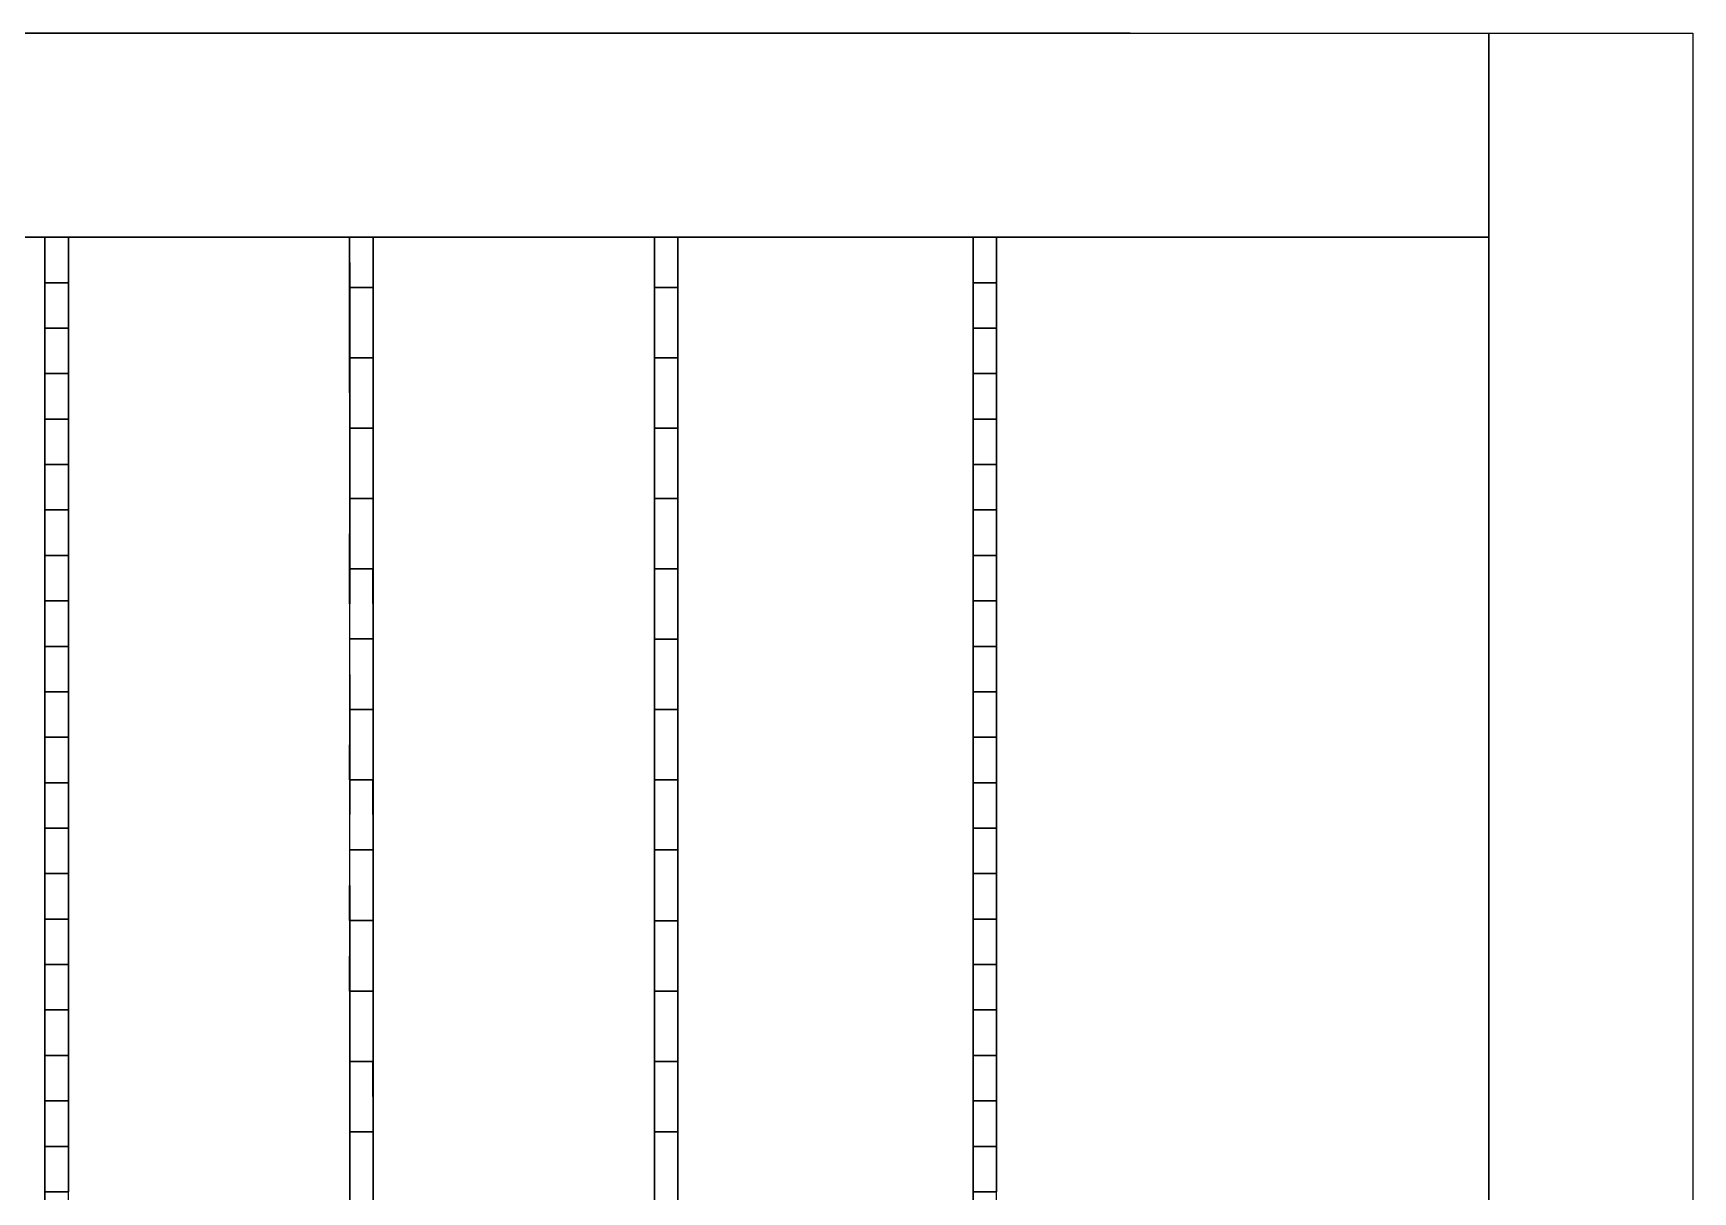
# Model space of a CAD drawing. Extents: x -275 to 275, y -495 to 1.
# Drawn here: x -79 to 275, y -247 to 0 of the extents above; entities that cross this region are included whole.
import ezdxf

# ---------------------------------------------------------------- set-up
doc = ezdxf.new("R2010")
doc.units = 0
doc.layers.add('BRANCO', color=7, linetype='CONTINUOUS')

msp = doc.modelspace()

# ---------------------------------------------------------------- linework, layer by layer
at = {"layer": 'BRANCO'}
for p, q in [((155.02, 0), (-124.98, 0)), ((-124.98, 0), (155.02, 0)), ((231.52, -495), (231.52, 0)), ((231.52, 0), (275.02, 0)), ((275.02, 0), (275.02, -495))]:
    msp.add_line(p, q, dxfattribs=at)
for points in [[(-231.52, 0), (231.52, 0), (231.52, -43.5), (-231.66, -43.5)], [(-231.52, 0), (231.52, 0), (231.52, -43.5), (-231.52, -43.5)], [(231.52, -495), (231.52, 0), (275.02, 0), (275.02, -495)], [(-231.66, -43.5), (-231.66, -43.5, -74), (231.52, -43.5, -74), (231.52, -43.5)], [(-231.48, -43.5, -74), (-231.48, -470, -74), (231.52, -470, -74), (231.52, -43.5, -74)], [(-76.48, -43.5, -24), (-76.48, -53.19, -21.85), (-76.48, -53.19, -74), (-76.48, -43.5, -74)], [(-71.48, -43.5, -24), (-76.48, -43.5, -24), (-76.48, -43.5, -74), (-71.48, -43.5, -74)], [(-71.48, -43.5, -24), (-76.48, -43.5, -24), (-76.48, -53.19, -21.85), (-71.48, -53.19, -21.85)], [(-76.48, -470, -74), (-71.48, -470, -74), (-71.48, -43.5, -74), (-76.48, -43.5, -74)], [(-71.48, -43.5, -24), (-71.48, -53.19, -21.85), (-71.48, -53.19, -74), (-71.48, -43.5, -74)], [(-6.49, -43.49, -74.02), (-6.49, -43.49, -24.02), (-11.49, -43.5, -24.02), (-11.49, -43.5, -74.02)], [(-11.48, -394.89, -74.02), (-6.48, -394.88, -74.02), (-6.49, -43.49, -74.02), (-11.49, -43.5, -74.02)], [(-6.48, -54.19, -21.19), (-6.5, -43.49, -24.02), (-11.49, -43.5, -24.02), (-11.48, -54.19, -21.19)], [(-11.49, -43.5, -24.02), (-11.48, -54.19, -21.19), (-11.49, -54.19, -74.02), (-11.49, -43.5, -74.02)], [(-6.49, -43.49, -24.02), (-6.48, -54.19, -21.19), (-6.49, -54.19, -74.02), (-6.49, -43.49, -74.02)], [(58.51, -43.5, -73.93), (58.51, -43.5, -23.93), (53.51, -43.51, -23.93), (53.51, -43.51, -73.93)], [(53.52, -394.9, -73.93), (58.52, -394.89, -73.93), (58.51, -43.5, -73.93), (53.51, -43.51, -73.93)], [(58.52, -54.2, -21.1), (58.5, -43.5, -23.93), (53.51, -43.5, -23.93), (53.52, -54.2, -21.1)], [(53.51, -43.51, -23.93), (53.52, -54.2, -21.1), (53.51, -54.2, -73.93), (53.51, -43.51, -73.93)], [(58.51, -43.5, -23.93), (58.52, -54.2, -21.1), (58.51, -54.2, -73.93), (58.51, -43.5, -73.93)], [(121.52, -43.5, -24), (121.52, -53.19, -21.84), (121.52, -53.19, -74), (121.52, -43.5, -74)], [(126.52, -43.5, -24), (121.52, -43.5, -24), (121.52, -43.5, -74), (126.52, -43.5, -74)], [(126.52, -43.5, -24), (121.52, -43.5, -24), (121.52, -53.19, -21.84), (126.52, -53.19, -21.84)], [(121.52, -470, -74), (126.52, -470, -74), (126.52, -43.5, -74), (121.52, -43.5, -74)], [(126.52, -43.5, -24), (126.52, -53.19, -21.84), (126.52, -53.19, -74), (126.52, -43.5, -74)], [(231.52, -43.5), (231.52, -470), (231.52, -470, -74), (231.52, -43.5, -74)], [(-76.48, -53.19, -21.85), (-76.48, -62.88, -19.8), (-76.48, -62.88, -74), (-76.48, -53.19, -74)], [(-71.48, -53.19, -21.85), (-76.48, -53.19, -21.85), (-76.48, -62.88, -19.8), (-71.48, -62.88, -19.8)], [(-71.48, -53.19, -21.85), (-71.48, -62.88, -19.8), (-71.48, -62.88, -74), (-71.48, -53.19, -74)], [(-11.48, -54.19, -21.19), (-11.48, -69.19, -17.53), (-11.49, -69.19, -74.02), (-11.49, -54.19, -74.02)], [(-6.48, -69.19, -17.53), (-6.5, -54.19, -21.19), (-11.48, -54.19, -21.19), (-11.48, -69.19, -17.53)], [(-6.48, -54.19, -21.19), (-6.48, -69.19, -17.53), (-6.49, -69.19, -74.02), (-6.49, -54.19, -74.02)], [(53.52, -54.2, -21.1), (53.52, -69.2, -17.44), (53.51, -69.2, -73.93), (53.51, -54.2, -73.93)], [(58.52, -69.2, -17.44), (58.5, -54.2, -21.1), (53.52, -54.2, -21.1), (53.52, -69.2, -17.44)], [(58.52, -54.2, -21.1), (58.52, -69.2, -17.44), (58.51, -69.2, -73.93), (58.51, -54.2, -73.93)], [(121.52, -53.19, -21.84), (121.52, -62.88, -19.79), (121.52, -62.88, -74), (121.52, -53.19, -74)], [(126.52, -53.19, -21.84), (121.52, -53.19, -21.84), (121.52, -62.88, -19.79), (126.52, -62.88, -19.79)], [(126.52, -53.19, -21.84), (126.52, -62.88, -19.79), (126.52, -62.88, -74), (126.52, -53.19, -74)], [(-76.48, -62.88, -19.8), (-76.48, -72.57, -17.85), (-76.48, -72.57, -74), (-76.48, -62.88, -74)], [(-71.48, -62.88, -19.8), (-76.48, -62.88, -19.8), (-76.48, -72.57, -17.85), (-71.48, -72.57, -17.85)], [(-71.48, -62.88, -19.8), (-71.48, -72.57, -17.85), (-71.48, -72.57, -74), (-71.48, -62.88, -74)], [(121.52, -62.88, -19.79), (121.52, -72.57, -17.84), (121.52, -72.57, -74), (121.52, -62.88, -74)], [(126.52, -62.88, -19.79), (121.52, -62.88, -19.79), (121.52, -72.57, -17.84), (126.52, -72.57, -17.84)], [(126.52, -62.88, -19.79), (126.52, -72.57, -17.84), (126.52, -72.57, -74), (126.52, -62.88, -74)], [(-11.48, -69.19, -17.53), (-11.48, -84.19, -14.24), (-11.48, -84.19, -74.02), (-11.49, -69.19, -74.02)], [(-6.48, -84.19, -14.24), (-6.5, -69.19, -17.53), (-11.48, -69.19, -17.53), (-11.48, -84.19, -14.24)], [(-6.48, -69.19, -17.53), (-6.48, -84.19, -14.24), (-6.48, -84.19, -74.02), (-6.49, -69.19, -74.02)], [(53.52, -69.2, -17.44), (53.52, -84.2, -14.15), (53.52, -84.2, -73.93), (53.51, -69.2, -73.93)], [(58.52, -84.2, -14.15), (58.5, -69.2, -17.44), (53.52, -69.2, -17.44), (53.52, -84.2, -14.15)], [(58.52, -69.2, -17.44), (58.52, -84.2, -14.15), (58.52, -84.2, -73.93), (58.51, -69.2, -73.93)], [(-76.48, -72.57, -17.85), (-76.48, -82.26, -16), (-76.48, -82.26, -74), (-76.48, -72.57, -74)], [(-71.48, -72.57, -17.85), (-76.48, -72.57, -17.85), (-76.48, -82.26, -16), (-71.48, -82.26, -16)], [(-71.48, -72.57, -17.85), (-71.48, -82.26, -16), (-71.48, -82.26, -74), (-71.48, -72.57, -74)], [(121.52, -72.57, -17.84), (121.52, -82.26, -16), (121.52, -82.26, -74), (121.52, -72.57, -74)], [(126.52, -72.57, -17.84), (121.52, -72.57, -17.84), (121.52, -82.26, -16), (126.52, -82.26, -16)], [(126.52, -72.57, -17.84), (126.52, -82.26, -16), (126.52, -82.26, -74), (126.52, -72.57, -74)], [(-76.48, -82.26, -16), (-76.48, -91.95, -14.26), (-76.48, -91.95, -74), (-76.48, -82.26, -74)], [(-71.48, -82.26, -16), (-76.48, -82.26, -16), (-76.48, -91.95, -14.26), (-71.48, -91.95, -14.26)], [(-71.48, -82.26, -16), (-71.48, -91.95, -14.26), (-71.48, -91.95, -74), (-71.48, -82.26, -74)], [(-11.48, -84.19, -14.24), (-11.48, -99.19, -11.31), (-11.48, -99.19, -74.02), (-11.48, -84.19, -74.02)], [(-6.48, -99.19, -11.31), (-6.5, -84.19, -14.24), (-11.48, -84.19, -14.24), (-11.48, -99.19, -11.31)], [(-6.48, -84.19, -14.24), (-6.48, -99.19, -11.31), (-6.48, -99.19, -74.02), (-6.48, -84.19, -74.02)], [(53.52, -84.2, -14.15), (53.52, -99.2, -11.22), (53.52, -99.2, -73.93), (53.52, -84.2, -73.93)], [(58.52, -99.2, -11.22), (58.5, -84.2, -14.15), (53.52, -84.2, -14.15), (53.52, -99.2, -11.22)], [(58.52, -84.2, -14.15), (58.52, -99.2, -11.22), (58.52, -99.2, -73.93), (58.52, -84.2, -73.93)], [(121.52, -82.26, -16), (121.52, -91.95, -14.26), (121.52, -91.95, -74), (121.52, -82.26, -74)], [(126.52, -82.26, -16), (121.52, -82.26, -16), (121.52, -91.95, -14.26), (126.52, -91.95, -14.26)], [(126.52, -82.26, -16), (126.52, -91.95, -14.26), (126.52, -91.95, -74), (126.52, -82.26, -74)], [(-76.48, -91.95, -14.26), (-76.48, -101.64, -12.62), (-76.48, -101.64, -74), (-76.48, -91.95, -74)], [(-71.48, -91.95, -14.26), (-76.48, -91.95, -14.26), (-76.48, -101.64, -12.62), (-71.48, -101.64, -12.62)], [(-71.48, -91.95, -14.26), (-71.48, -101.64, -12.62), (-71.48, -101.64, -74), (-71.48, -91.95, -74)], [(121.52, -91.95, -14.26), (121.52, -101.64, -12.62), (121.52, -101.64, -74), (121.52, -91.95, -74)], [(126.52, -91.95, -14.26), (121.52, -91.95, -14.26), (121.52, -101.64, -12.62), (126.52, -101.64, -12.62)], [(126.52, -91.95, -14.26), (126.52, -101.64, -12.62), (126.52, -101.64, -74), (126.52, -91.95, -74)], [(-76.48, -101.64, -12.62), (-76.48, -111.33, -11.09), (-76.48, -111.33, -74), (-76.48, -101.64, -74)], [(-71.48, -101.64, -12.62), (-76.48, -101.64, -12.62), (-76.48, -111.33, -11.09), (-71.48, -111.33, -11.09)], [(-71.48, -101.64, -12.62), (-71.48, -111.33, -11.09), (-71.48, -111.33, -74), (-71.48, -101.64, -74)], [(-11.48, -99.19, -11.31), (-11.48, -114.19, -8.72), (-11.49, -114.19, -74.02), (-11.48, -99.19, -74.02)], [(-6.48, -114.19, -8.72), (-6.5, -99.19, -11.31), (-11.48, -99.19, -11.31), (-11.48, -114.19, -8.72)], [(-6.48, -99.19, -11.31), (-6.48, -114.19, -8.72), (-6.49, -114.19, -74.02), (-6.48, -99.19, -74.02)], [(53.52, -99.2, -11.22), (53.52, -114.2, -8.63), (53.51, -114.2, -73.93), (53.52, -99.2, -73.93)], [(58.52, -114.2, -8.63), (58.5, -99.2, -11.22), (53.52, -99.2, -11.22), (53.52, -114.2, -8.63)], [(58.52, -99.2, -11.22), (58.52, -114.2, -8.63), (58.51, -114.2, -73.93), (58.52, -99.2, -73.93)], [(121.52, -101.64, -12.62), (121.52, -111.33, -11.08), (121.52, -111.33, -74), (121.52, -101.64, -74)], [(126.52, -101.64, -12.62), (121.52, -101.64, -12.62), (121.52, -111.33, -11.08), (126.52, -111.33, -11.08)], [(126.52, -101.64, -12.62), (126.52, -111.33, -11.08), (126.52, -111.33, -74), (126.52, -101.64, -74)], [(-76.48, -111.33, -11.09), (-76.48, -121.02, -9.65), (-76.48, -121.02, -74), (-76.48, -111.33, -74)], [(-71.48, -111.33, -11.09), (-76.48, -111.33, -11.09), (-76.48, -121.02, -9.65), (-71.48, -121.02, -9.65)], [(-71.48, -111.33, -11.09), (-71.48, -121.02, -9.65), (-71.48, -121.02, -74), (-71.48, -111.33, -74)], [(121.52, -111.33, -11.08), (121.52, -121.02, -9.65), (121.52, -121.02, -74), (121.52, -111.33, -74)], [(126.52, -111.33, -11.08), (121.52, -111.33, -11.08), (121.52, -121.02, -9.65), (126.52, -121.02, -9.65)], [(126.52, -111.33, -11.08), (126.52, -121.02, -9.65), (126.52, -121.02, -74), (126.52, -111.33, -74)], [(-11.48, -114.19, -8.72), (-11.49, -129.15, -6.51), (-11.48, -129.19, -74.02), (-11.49, -114.19, -74.02)], [(-6.49, -129.14, -6.51), (-6.51, -114.19, -8.72), (-11.48, -114.19, -8.72), (-11.49, -129.15, -6.51)], [(-6.48, -114.19, -8.72), (-6.49, -129.14, -6.51), (-6.48, -129.19, -74.02), (-6.49, -114.19, -74.02)], [(58.51, -129.15, -6.42), (58.49, -114.2, -8.63), (53.52, -114.19, -8.63), (53.51, -129.16, -6.42)], [(53.52, -114.2, -8.63), (53.51, -129.16, -6.42), (53.52, -129.2, -73.93), (53.51, -114.2, -73.93)], [(58.52, -114.2, -8.63), (58.51, -129.15, -6.42), (58.52, -129.2, -73.93), (58.51, -114.2, -73.93)], [(-76.48, -121.02, -9.65), (-76.48, -130.71, -8.32), (-76.48, -130.71, -74), (-76.48, -121.02, -74)], [(-71.48, -121.02, -9.65), (-76.48, -121.02, -9.65), (-76.48, -130.71, -8.32), (-71.48, -130.71, -8.32)], [(-71.48, -121.02, -9.65), (-71.48, -130.71, -8.32), (-71.48, -130.71, -74), (-71.48, -121.02, -74)], [(121.52, -121.02, -9.65), (121.52, -130.71, -8.31), (121.52, -130.71, -74), (121.52, -121.02, -74)], [(126.52, -121.02, -9.65), (121.52, -121.02, -9.65), (121.52, -130.71, -8.31), (126.52, -130.71, -8.31)], [(126.52, -121.02, -9.65), (126.52, -130.71, -8.31), (126.52, -130.71, -74), (126.52, -121.02, -74)], [(-76.48, -130.71, -8.22), (-76.48, -140.4, -7.08), (-76.48, -140.4, -74), (-76.48, -130.71, -74)], [(-71.48, -130.71, -8.22), (-76.48, -130.71, -8.22), (-76.48, -140.4, -7.08), (-71.48, -140.4, -7.08)], [(-71.48, -130.71, -8.22), (-71.48, -140.4, -7.08), (-71.48, -140.4, -74), (-71.48, -130.71, -74)], [(-6.48, -144.19, -4.78), (-6.5, -129.14, -6.51), (-11.49, -129.14, -6.52), (-11.48, -144.19, -4.78)], [(-11.49, -129.15, -6.51), (-11.48, -144.19, -4.78), (-11.48, -144.19, -74.02), (-11.48, -129.19, -74.02)], [(-6.49, -129.14, -6.51), (-6.48, -144.19, -4.78), (-6.48, -144.19, -74.02), (-6.48, -129.19, -74.02)], [(58.52, -144.2, -4.69), (58.5, -129.15, -6.42), (53.51, -129.15, -6.43), (53.52, -144.2, -4.69)], [(53.51, -129.16, -6.42), (53.52, -144.2, -4.69), (53.52, -144.2, -73.93), (53.52, -129.2, -73.93)], [(58.51, -129.15, -6.42), (58.52, -144.2, -4.69), (58.52, -144.2, -73.93), (58.52, -129.2, -73.93)], [(121.52, -130.71, -8.21), (121.52, -140.4, -7.08), (121.52, -140.4, -74), (121.52, -130.71, -74)], [(126.52, -130.71, -8.21), (121.52, -130.71, -8.21), (121.52, -140.4, -7.08), (126.52, -140.4, -7.08)], [(126.52, -130.71, -8.21), (126.52, -140.4, -7.08), (126.52, -140.4, -74), (126.52, -130.71, -74)], [(-76.48, -140.4, -7.08), (-76.48, -150.09, -5.95), (-76.48, -150.09, -74), (-76.48, -140.4, -74)], [(-71.48, -140.4, -7.08), (-76.48, -140.4, -7.08), (-76.48, -150.09, -5.95), (-71.48, -150.09, -5.95)], [(-71.48, -140.4, -7.08), (-71.48, -150.09, -5.95), (-71.48, -150.09, -74), (-71.48, -140.4, -74)], [(121.52, -140.4, -7.08), (121.52, -150.09, -5.94), (121.52, -150.09, -74), (121.52, -140.4, -74)], [(126.52, -140.4, -7.08), (121.52, -140.4, -7.08), (121.52, -150.09, -5.94), (126.52, -150.09, -5.94)], [(126.52, -140.4, -7.08), (126.52, -150.09, -5.94), (126.52, -150.09, -74), (126.52, -140.4, -74)], [(-11.48, -144.19, -4.78), (-11.48, -159.19, -3.23), (-11.49, -159.19, -74.02), (-11.48, -144.19, -74.02)], [(-6.48, -159.19, -3.23), (-6.5, -144.19, -4.78), (-11.48, -144.19, -4.78), (-11.48, -159.19, -3.23)], [(-6.48, -144.19, -4.78), (-6.48, -159.19, -3.23), (-6.49, -159.19, -74.02), (-6.48, -144.19, -74.02)], [(53.52, -144.2, -4.69), (53.52, -159.2, -3.14), (53.51, -159.2, -73.93), (53.52, -144.2, -73.93)], [(58.52, -159.2, -3.14), (58.5, -144.2, -4.69), (53.52, -144.2, -4.69), (53.52, -159.2, -3.14)], [(58.52, -144.2, -4.69), (58.52, -159.2, -3.14), (58.51, -159.2, -73.93), (58.52, -144.2, -73.93)], [(-76.48, -150.09, -5.95), (-76.48, -159.78, -4.92), (-76.48, -159.78, -74), (-76.48, -150.09, -74)], [(-71.48, -150.09, -5.95), (-76.48, -150.09, -5.95), (-76.48, -159.78, -4.92), (-71.48, -159.78, -4.92)], [(-71.48, -150.09, -5.95), (-71.48, -159.78, -4.92), (-71.48, -159.78, -74), (-71.48, -150.09, -74)], [(121.52, -150.09, -5.94), (121.52, -159.78, -4.91), (121.52, -159.78, -74), (121.52, -150.09, -74)], [(126.52, -150.09, -5.94), (121.52, -150.09, -5.94), (121.52, -159.78, -4.91), (126.52, -159.78, -4.91)], [(126.52, -150.09, -5.94), (126.52, -159.78, -4.91), (126.52, -159.78, -74), (126.52, -150.09, -74)], [(-11.48, -159.19, -3.23), (-11.49, -174.12, -1.92), (-11.48, -174.19, -74.02), (-11.48, -159.19, -74.02)], [(-6.49, -174.12, -1.92), (-6.51, -159.19, -3.23), (-11.48, -159.19, -3.23), (-11.49, -174.12, -1.92)], [(-6.48, -159.19, -3.23), (-6.49, -174.12, -1.92), (-6.48, -174.19, -74.02), (-6.48, -159.19, -74.02)], [(58.51, -174.12, -1.83), (58.49, -159.2, -3.14), (53.52, -159.19, -3.14), (53.51, -174.13, -1.83)], [(53.52, -159.2, -3.14), (53.51, -174.13, -1.83), (53.52, -174.2, -73.93), (53.52, -159.2, -73.93)], [(58.52, -159.2, -3.14), (58.51, -174.12, -1.83), (58.52, -174.2, -73.93), (58.52, -159.2, -73.93)], [(-76.48, -159.78, -4.92), (-76.48, -169.47, -3.98), (-76.48, -169.47, -74), (-76.48, -159.78, -74)], [(-71.48, -159.78, -4.92), (-76.48, -159.78, -4.92), (-76.48, -169.47, -3.98), (-71.48, -169.47, -3.98)], [(-71.48, -159.78, -4.92), (-71.48, -169.47, -3.98), (-71.48, -169.47, -74), (-71.48, -159.78, -74)], [(121.52, -159.78, -4.91), (121.52, -169.47, -3.98), (121.52, -169.47, -74), (121.52, -159.78, -74)], [(126.52, -159.78, -4.91), (121.52, -159.78, -4.91), (121.52, -169.47, -3.98), (126.52, -169.47, -3.98)], [(126.52, -159.78, -4.91), (126.52, -169.47, -3.98), (126.52, -169.47, -74), (126.52, -159.78, -74)], [(-76.48, -169.47, -3.98), (-76.48, -179.16, -3.15), (-76.48, -179.16, -74), (-76.48, -169.47, -74)], [(-71.48, -169.47, -3.98), (-76.48, -169.47, -3.98), (-76.48, -179.16, -3.15), (-71.48, -179.16, -3.15)], [(-71.48, -169.47, -3.98), (-71.48, -179.16, -3.15), (-71.48, -179.16, -74), (-71.48, -169.47, -74)], [(121.52, -169.47, -3.98), (121.52, -179.16, -3.14), (121.52, -179.16, -74), (121.52, -169.47, -74)], [(126.52, -169.47, -3.98), (121.52, -169.47, -3.98), (121.52, -179.16, -3.14), (126.52, -179.16, -3.14)], [(126.52, -169.47, -3.98), (126.52, -179.16, -3.14), (126.52, -179.16, -74), (126.52, -169.47, -74)], [(-6.48, -189.19, -1.16), (-6.5, -174.12, -1.92), (-11.49, -174.11, -1.92), (-11.48, -189.19, -1.16)], [(-11.49, -174.12, -1.92), (-11.48, -189.19, -1.16), (-11.49, -189.19, -74.02), (-11.48, -174.19, -74.02)], [(-6.49, -174.12, -1.92), (-6.48, -189.19, -1.16), (-6.49, -189.19, -74.02), (-6.48, -174.19, -74.02)], [(58.52, -189.2, -1.07), (58.5, -174.12, -1.83), (53.51, -174.12, -1.83), (53.52, -189.2, -1.07)], [(53.51, -174.13, -1.83), (53.52, -189.2, -1.07), (53.51, -189.2, -73.93), (53.52, -174.2, -73.93)], [(58.51, -174.12, -1.83), (58.52, -189.2, -1.07), (58.51, -189.2, -73.93), (58.52, -174.2, -73.93)], [(-76.48, -179.16, -3.15), (-76.48, -188.85, -2.41), (-76.48, -188.85, -74), (-76.48, -179.16, -74)], [(-71.48, -179.16, -3.15), (-76.48, -179.16, -3.15), (-76.48, -188.85, -2.41), (-71.48, -188.85, -2.41)], [(-71.48, -179.16, -3.15), (-71.48, -188.85, -2.41), (-71.48, -188.85, -74), (-71.48, -179.16, -74)], [(121.52, -179.16, -3.14), (121.52, -188.85, -2.4), (121.52, -188.85, -74), (121.52, -179.16, -74)], [(126.52, -179.16, -3.14), (121.52, -179.16, -3.14), (121.52, -188.85, -2.4), (126.52, -188.85, -2.4)], [(126.52, -179.16, -3.14), (126.52, -188.85, -2.4), (126.52, -188.85, -74), (126.52, -179.16, -74)], [(-76.48, -188.85, -2.41), (-76.48, -198.54, -1.77), (-76.48, -198.54, -74), (-76.48, -188.85, -74)], [(-71.48, -188.85, -2.41), (-76.48, -188.85, -2.41), (-76.48, -198.54, -1.77), (-71.48, -198.54, -1.77)], [(-71.48, -188.85, -2.41), (-71.48, -198.54, -1.77), (-71.48, -198.54, -74), (-71.48, -188.85, -74)], [(-11.48, -189.19, -1.16), (-11.48, -204.19, -0.39), (-11.49, -204.19, -74.02), (-11.48, -189.19, -74.02)], [(-6.48, -204.19, -0.39), (-6.5, -189.19, -1.16), (-11.48, -189.19, -1.16), (-11.48, -204.19, -0.39)], [(-6.48, -189.19, -1.16), (-6.48, -204.19, -0.39), (-6.49, -204.19, -74.02), (-6.48, -189.19, -74.02)], [(53.52, -189.2, -1.07), (53.52, -204.2, -0.3), (53.51, -204.2, -73.93), (53.52, -189.2, -73.93)], [(58.52, -204.2, -0.3), (58.5, -189.2, -1.07), (53.52, -189.2, -1.07), (53.52, -204.2, -0.3)], [(58.52, -189.2, -1.07), (58.52, -204.2, -0.3), (58.51, -204.2, -73.93), (58.52, -189.2, -73.93)], [(121.52, -188.85, -2.4), (121.52, -198.54, -1.76), (121.52, -198.54, -74), (121.52, -188.85, -74)], [(126.52, -188.85, -2.4), (121.52, -188.85, -2.4), (121.52, -198.54, -1.76), (126.52, -198.54, -1.76)], [(126.52, -188.85, -2.4), (126.52, -198.54, -1.76), (126.52, -198.54, -74), (126.52, -188.85, -74)], [(-76.48, -198.54, -1.77), (-76.48, -208.23, -1.23), (-76.48, -208.23, -74), (-76.48, -198.54, -74)], [(-71.48, -198.54, -1.77), (-76.48, -198.54, -1.77), (-76.48, -208.23, -1.23), (-71.48, -208.23, -1.23)], [(-71.48, -198.54, -1.77), (-71.48, -208.23, -1.23), (-71.48, -208.23, -74), (-71.48, -198.54, -74)], [(121.52, -198.54, -1.76), (121.52, -208.23, -1.22), (121.52, -208.23, -74), (121.52, -198.54, -74)], [(126.52, -198.54, -1.76), (121.52, -198.54, -1.76), (121.52, -208.23, -1.22), (126.52, -208.23, -1.22)], [(126.52, -198.54, -1.76), (126.52, -208.23, -1.22), (126.52, -208.23, -74), (126.52, -198.54, -74)], [(-6.48, -219.19, -0.39), (-6.48, -204.19, -0.39), (-11.48, -204.19, -0.39), (-11.49, -219.2, -0.39)], [(-11.48, -204.19, -0.39), (-11.48, -219.19, -0.39), (-11.48, -219.19, -74.02), (-11.48, -204.19, -74.02)], [(-6.48, -204.19, -0.39), (-6.48, -219.19, -0.39), (-6.48, -219.19, -74.02), (-6.48, -204.19, -74.02)], [(58.52, -219.2, -0.3), (58.52, -204.2, -0.3), (53.52, -204.2, -0.3), (53.51, -219.2, -0.3)], [(53.52, -204.2, -0.3), (53.52, -219.2, -0.3), (53.52, -219.2, -73.93), (53.52, -204.2, -73.93)], [(58.52, -204.2, -0.3), (58.52, -219.2, -0.3), (58.52, -219.2, -73.93), (58.52, -204.2, -73.93)], [(-76.48, -208.23, -1.23), (-76.48, -217.92, -0.79), (-76.48, -217.92, -74), (-76.48, -208.23, -74)], [(-71.48, -208.23, -1.23), (-76.48, -208.23, -1.23), (-76.48, -217.92, -0.79), (-71.48, -217.92, -0.79)], [(-71.48, -208.23, -1.23), (-71.48, -217.92, -0.79), (-71.48, -217.92, -74), (-71.48, -208.23, -74)], [(121.52, -208.23, -1.22), (121.52, -217.92, -0.78), (121.52, -217.92, -74), (121.52, -208.23, -74)], [(126.52, -208.23, -1.22), (121.52, -208.23, -1.22), (121.52, -217.92, -0.78), (126.52, -217.92, -0.78)], [(126.52, -208.23, -1.22), (126.52, -217.92, -0.78), (126.52, -217.92, -74), (126.52, -208.23, -74)], [(-76.48, -217.92, -0.79), (-76.48, -227.61, -0.35), (-76.48, -227.61, -74), (-76.48, -217.92, -74)], [(-71.48, -217.92, -0.79), (-76.48, -217.92, -0.79), (-76.48, -227.61, -0.35), (-71.48, -227.61, -0.35)], [(-71.48, -217.92, -0.79), (-71.48, -227.61, -0.35), (-71.48, -227.61, -74), (-71.48, -217.92, -74)], [(-11.49, -219.2, -0.39), (-11.48, -234.19, -0.56), (-11.48, -234.19, -74.02), (-11.48, -219.19, -74.02)], [(-6.48, -234.19, -0.56), (-6.51, -219.19, -0.39), (-11.48, -219.19, -0.39), (-11.48, -234.19, -0.56)], [(-6.49, -219.19, -0.39), (-6.48, -234.19, -0.56), (-6.48, -234.19, -74.02), (-6.48, -219.19, -74.02)], [(53.51, -219.2, -0.3), (53.52, -234.2, -0.47), (53.52, -234.2, -73.93), (53.52, -219.2, -73.93)], [(58.52, -234.2, -0.47), (58.49, -219.2, -0.3), (53.52, -219.2, -0.3), (53.52, -234.2, -0.47)], [(58.51, -219.2, -0.3), (58.52, -234.2, -0.47), (58.52, -234.2, -73.93), (58.52, -219.2, -73.93)], [(121.52, -217.92, -0.78), (121.52, -227.61, -0.34), (121.52, -227.61, -74), (121.52, -217.92, -74)], [(126.52, -217.92, -0.78), (121.52, -217.92, -0.78), (121.52, -227.61, -0.34), (126.52, -227.61, -0.34)], [(126.52, -217.92, -0.78), (126.52, -227.61, -0.34), (126.52, -227.61, -74), (126.52, -217.92, -74)], [(-76.48, -227.61, -0.35), (-76.48, -237.3, -0.2), (-76.48, -237.3, -74), (-76.48, -227.61, -74)], [(-71.48, -227.61, -0.35), (-76.48, -227.61, -0.35), (-76.48, -237.3, -0.2), (-71.48, -237.3, -0.2)], [(-71.48, -227.61, -0.35), (-71.48, -237.3, -0.2), (-71.48, -237.3, -74), (-71.48, -227.61, -74)], [(121.52, -227.61, -0.34), (121.52, -237.3, -0.19), (121.52, -237.3, -74), (121.52, -227.61, -74)], [(126.52, -227.61, -0.34), (121.52, -227.61, -0.34), (121.52, -237.3, -0.19), (126.52, -237.3, -0.19)], [(126.52, -227.61, -0.34), (126.52, -237.3, -0.19), (126.52, -237.3, -74), (126.52, -227.61, -74)], [(-11.48, -234.19, -0.56), (-11.48, -249.19, -1.07), (-11.48, -249.19, -74.02), (-11.48, -234.19, -74.02)], [(-6.48, -249.19, -1.07), (-6.48, -234.19, -0.56), (-11.48, -234.19, -0.56), (-11.48, -249.19, -1.07)], [(-6.48, -234.19, -0.56), (-6.48, -249.19, -1.07), (-6.48, -249.19, -74.02), (-6.48, -234.19, -74.02)], [(53.52, -234.2, -0.47), (53.52, -249.2, -0.98), (53.52, -249.2, -73.93), (53.52, -234.2, -73.93)], [(58.52, -249.2, -0.98), (58.52, -234.2, -0.47), (53.52, -234.2, -0.47), (53.52, -249.2, -0.98)], [(58.52, -234.2, -0.47), (58.52, -249.2, -0.98), (58.52, -249.2, -73.93), (58.52, -234.2, -73.93)], [(-76.48, -237.3, -0.2), (-76.48, -246.99, -0.05), (-76.48, -246.99, -74), (-76.48, -237.3, -74)], [(-71.48, -237.3, -0.2), (-76.48, -237.3, -0.2), (-76.48, -246.99, -0.05), (-71.48, -246.99, -0.05)], [(-71.48, -237.3, -0.2), (-71.48, -246.99, -0.05), (-71.48, -246.99, -74), (-71.48, -237.3, -74)], [(121.52, -237.3, -0.19), (121.52, -246.99, -0.05), (121.52, -246.99, -74), (121.52, -237.3, -74)], [(126.52, -237.3, -0.19), (121.52, -237.3, -0.19), (121.52, -246.99, -0.05), (126.52, -246.99, -0.05)], [(126.52, -237.3, -0.19), (126.52, -246.99, -0.05), (126.52, -246.99, -74), (126.52, -237.3, -74)], [(-76.48, -246.99, -0.05), (-76.48, -256.68, -0.05), (-76.48, -256.68, -74), (-76.48, -246.99, -74)], [(-71.48, -246.99, -0.05), (-76.48, -246.99, -0.05), (-76.48, -256.68, -0.05), (-71.48, -256.68, 0)], [(121.52, -246.99, -0.05), (121.52, -256.68, -0.05), (121.52, -256.68, -74), (121.52, -246.99, -74)], [(126.52, -246.99, -0.05), (121.52, -246.99, -0.05), (121.52, -256.68, -0.05), (126.52, -256.68, 0)]]:
    msp.add_3dface(points, dxfattribs=at)

doc.saveas('drawing.dxf')
